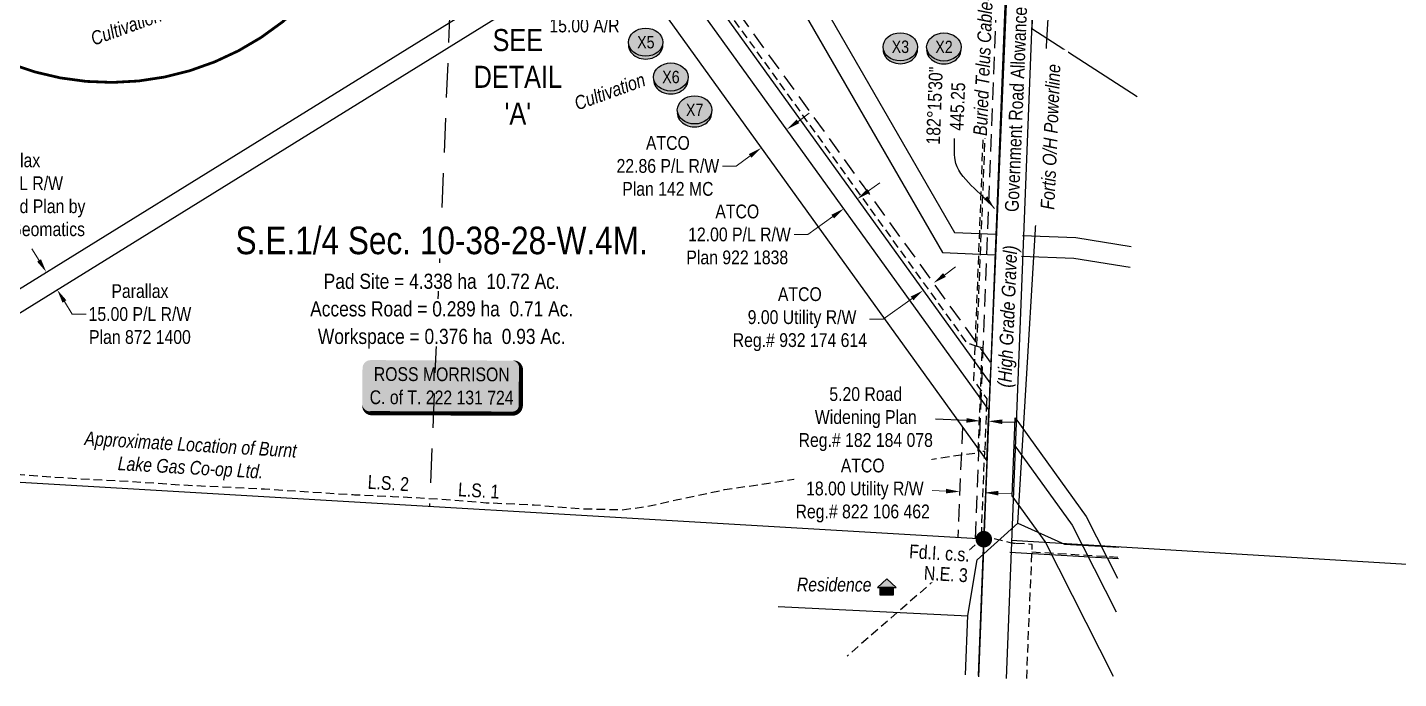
# Model space of a CAD drawing. Extents: x 296548 to 304697, y 5790571 to 5795015.
# Drawn here: x 300702 to 301697, y 5792212 to 5792685 of the extents above; entities that cross this region are included whole.
import ezdxf
from ezdxf.enums import TextEntityAlignment as Align

# ---------------------------------------------------------------- set-up
doc = ezdxf.new("R2010")
doc.units = 0
doc.header["$LTSCALE"] = 5
doc.header["$PDSIZE"] = 0.5
for name, pattern in [('foc-BUFFER', [16.75, 15, -1.75]), ('foc-FLOWLINE', [3.75, 2.5, -1.25]), ('foc-LSD', [8, 5, -3]), ('UG_PIPE', [1.875, 1.25, -0.625])]:
    doc.linetypes.add(name, pattern=pattern)
doc.layers.get('Defpoints').update_dxf_attribs({"color": 9})
for name, color, linetype in [('AS-PIPE-UG', 44, 'UG_PIPE'), ('AS-PIPE-UG-T', 44, 'Continuous'), ('AS-POWER', 104, 'foc-POWER'), ('AS-RESIDENCE', 14, 'Continuous'), ('AS-TELEPHONE-T', 224, 'Continuous'), ('AS-TELUS', 224, 'foc-TEL'), ('AUX-BUFFER', 7, 'foc-BUFFER'), ('C-RW', 13, 'Continuous'), ('C-SYMBOL', 7, 'Continuous'), ('CG-NOTES', 7, 'Continuous'), ('F-FLOWLINE', 190, 'foc-FLOWLINE'), ('F-RW', 190, 'Continuous'), ('L-AREAREQUIRED', 7, 'Continuous'), ('L-AREAWORK', 5, 'Continuous'), ('L-BD', 7, 'Continuous'), ('L-DETAIL-T', 3, 'Continuous'), ('L-MON', 1, 'Continuous'), ('L-ROAD-T', 7, 'Continuous'), ('L-SEC', 7, 'Continuous'), ('L-SECTION-LSD', 7, 'foc-LSD'), ('L-TITLEDB', 4, 'Continuous'), ('L-TITLEDB-T', 4, 'Continuous'), ('P-CROSSINGS', 250, 'Continuous')]:
    doc.layers.add(name, color=color, linetype=linetype)
for name, color, linetype, lineweight in [('C-AR-T', 13, 'Continuous', 9), ('C-RW-T', 13, 'Continuous', 9), ('F-RW-T', 190, 'Continuous', 9), ('T-TEXT', 48, 'Continuous', 18)]:
    doc.layers.add(name, color=color, linetype=linetype, lineweight=lineweight)
doc.styles.add('100L', font='ARIALN.TTF', dxfattribs={"height": 11})
doc.styles.add('175L', font='ARIALN.TTF', dxfattribs={"height": 20})
doc.styles.add('80', font='ARIALN.TTF', dxfattribs={"height": 10})
doc.styles.add('80CG', font='ARIALN.TTF', dxfattribs={"height": 10})
doc.styles.add('80L', font='ARIALN.TTF', dxfattribs={"height": 10})
doc.styles.add('80LS', font='ARIALNI.TTF', dxfattribs={"height": 10})
doc.styles.add('Crossing', font='ARIALN.TTF', dxfattribs={"height": 10})
doc.styles.add('foc-LtypeFont', font='ARIALN.TTF', dxfattribs={"height": 7.35})
doc.linetypes.add('foc-POWER', pattern='A,6,-1,["P",foc-LtypeFont,S=0.2,R=0,X=-0.625,Y=-0.75],-1.24,4', length=12.24)
doc.linetypes.add('foc-TEL', pattern='A,2,-1,["T",foc-LtypeFont,S=0.2,R=0,X=-0.425,Y=-0.75],-1.24,8', length=12.24)
doc.dimstyles.new('Compass 5 000', dxfattribs={"dimscale": 5, "dimtxt": 9, "dimasz": 2, "dimexe": 0.2, "dimexo": 0.0625, "dimgap": 0.5, "dimtad": 0, "dimtih": 1, "dimtoh": 1, "dimzin": 0, "dimdsep": 46, "dimtxsty": '80CG', "dimcen": 0.1, "dimse1": 1, "dimse2": 1, "dimclrd": 256, "dimclrt": 256, "dimaunit": 1, "dimadec": 4, "dimazin": 0, "dimtfac": 0.06, "dimtofl": 0, "dimtmove": 0, "dimatfit": 1, "dimfxl": 0.2, "dimtolj": 1, "dimtzin": 0, "dimlwd": -1, "dimarcsym": 0})

# ---------------------------------------------------------------- blocks, each defined once
blk = doc.blocks.new('*U393')
h = blk.add_hatch(color=59)
edge = h.paths.add_edge_path()
edge.add_line((-51.5, -20), (51.5, -20))
edge.add_arc((51.5, -14), 6, 270, 360)
edge.add_line((57.5, -14), (57.5, 12.5))
edge.add_arc((51.5, 12.5), 6, 0, 90)
edge.add_line((51.5, 18.5), (-51.5, 18.5))
edge.add_arc((-51.5, 12.5), 6, 90, 180)
edge.add_line((-57.5, 12.5), (-57.5, -14))
edge.add_arc((-51.5, -14), 6, 180, 270)
at = {"color": 1, "flags": 128}
blk.add_lwpolyline([(-51.5, -20, 3, 3, 0), (51.5, -20, 3, 3, 0.414214), (57.5, -14, 3, 3, 0), (57.5, 12.5, 3, 0, 0.414214), (51.5, 18.5, 0, 0, 0), (-51.5, 18.5, 0, 0, 0.414214), (-57.5, 12.5, 0, 0, 0), (-57.5, -14, 0, 3, 0.414214)], format="xyseb", close=True, dxfattribs=at)
blk.add_lwpolyline([(-55.45, -13.51, 0, 7.5, 0), (0, 0, 0, 0, 0)], format="xyseb", dxfattribs=at)
at = {"color": 1, "style": '80'}
blk.add_attdef('ENTER_TEXT_001', (-35.99, -5), '', height=10, dxfattribs=at)
blk = doc.blocks.new('*D394')
at = {"layer": 'C-AR-T', "transparency": 16777216}
for p, q in [((301147.15, 5792780.31), (301147.56, 5792790.3)), ((301145.72, 5792745.34), (301143.62, 5792694.29)), ((301143.62, 5792694.29), (301133.62, 5792694.29))]:
    blk.add_line(p, q, dxfattribs=at)
for points in [[(301145.49, 5792780.38), (301148.82, 5792780.24), (301146.74, 5792770.32)], [(301144.05, 5792745.41), (301147.38, 5792745.27), (301146.13, 5792755.33)]]:
    blk.add_solid(points, dxfattribs=at)
at = {"layer": 'Defpoints', "color": 0, "transparency": 16777216}
for p in [(301265.21, 5792765.45), (301146.13, 5792755.33), (301264.6, 5792750.46)]:
    blk.add_point(p, dxfattribs=at)
at = {"layer": 'C-AR-T', "transparency": 16777216, "insert": (301106.34, 5792694.29), "char_height": 10, "attachment_point": 5, "style": '80CG'}
blk.add_mtext('\\A1;Parallax\\P15.00 A/R', dxfattribs=at)
blk = doc.blocks.new('*D396')
at = {"layer": 'C-RW-T', "transparency": 16777216}
for p, q in [((300710.46, 5792515.47), (300705.2, 5792523.98)), ((300728.88, 5792485.74), (300734.58, 5792476.53)), ((300734.58, 5792476.53), (300744.58, 5792476.53))]:
    blk.add_line(p, q, dxfattribs=at)
for points in [[(300711.88, 5792516.35), (300709.05, 5792514.6), (300715.73, 5792506.97)], [(300730.3, 5792486.61), (300727.46, 5792484.86), (300723.61, 5792494.24)]]:
    blk.add_solid(points, dxfattribs=at)
at = {"layer": 'Defpoints', "color": 0, "transparency": 16777216}
for p in [(300856.95, 5792594.42), (300864.83, 5792581.69), (300723.61, 5792494.24)]:
    blk.add_point(p, dxfattribs=at)
at = {"layer": 'C-RW-T', "transparency": 16777216, "insert": (300783.67, 5792476.53), "char_height": 10, "attachment_point": 5, "style": '80CG'}
blk.add_mtext('\\A1;Parallax\\P15.00 P/L R/W\\PPlan 872 1400', dxfattribs=at)
blk = doc.blocks.new('*D398')
at = {"layer": 'Defpoints', "color": 0, "transparency": 16777216}
for p in [(301237.73, 5792632.05), (301219.19, 5792618.68), (301234.68, 5792597.21)]:
    blk.add_point(p, dxfattribs=at)
at = {"layer": 'F-RW-T', "transparency": 16777216}
for p, q in [((301261.33, 5792616.42), (301269.44, 5792622.27)), ((301226.57, 5792591.36), (301216.4, 5792584.03)), ((301216.4, 5792584.03), (301206.4, 5792584.03))]:
    blk.add_line(p, q, dxfattribs=at)
for points in [[(301260.35, 5792617.78), (301262.3, 5792615.07), (301253.22, 5792610.58)], [(301225.59, 5792592.71), (301227.54, 5792590.01), (301234.68, 5792597.21)]]:
    blk.add_solid(points, dxfattribs=at)
at = {"layer": 'F-RW-T', "transparency": 16777216, "insert": (301166.86, 5792584.03), "char_height": 10, "attachment_point": 5, "style": '80CG'}
blk.add_mtext('\\A1;ATCO\\P22.86 P/L R/W\\PPlan 142 MC', dxfattribs=at)
blk = doc.blocks.new('*D399')
at = {"layer": 'Defpoints', "color": 0, "transparency": 16777216}
for p in [(301277.63, 5792576.73), (301287.36, 5792583.74), (301304.38, 5792560.15)]:
    blk.add_point(p, dxfattribs=at)
at = {"layer": 'F-RW-T', "transparency": 16777216}
for p, q in [((301312.49, 5792566), (301320.6, 5792571.85)), ((301286.53, 5792547.28), (301268.53, 5792534.3)), ((301268.53, 5792534.3), (301258.53, 5792534.3))]:
    blk.add_line(p, q, dxfattribs=at)
for points in [[(301311.51, 5792567.35), (301313.46, 5792564.65), (301304.38, 5792560.15)], [(301285.56, 5792548.63), (301287.51, 5792545.93), (301294.64, 5792553.13)]]:
    blk.add_solid(points, dxfattribs=at)
at = {"layer": 'F-RW-T', "transparency": 16777216, "insert": (301217.24, 5792534.3), "char_height": 10, "attachment_point": 5, "style": '80CG'}
blk.add_mtext('\\A1;ATCO\\P 12.00 P/L R/W\\PPlan 922 1838', dxfattribs=at)
blk = doc.blocks.new('*D401')
at = {"layer": 'Defpoints', "color": 0, "transparency": 16777216}
for p in [(301352.85, 5792508.32), (301345.55, 5792503.06), (301352.22, 5792493.8)]:
    blk.add_point(p, dxfattribs=at)
at = {"layer": 'F-RW-T', "transparency": 16777216}
for p, q in [((301367.63, 5792504.91), (301375.75, 5792510.76)), ((301344.11, 5792487.95), (301323.17, 5792472.85)), ((301323.17, 5792472.85), (301313.17, 5792472.85))]:
    blk.add_line(p, q, dxfattribs=at)
for points in [[(301366.66, 5792506.26), (301368.61, 5792503.56), (301359.52, 5792499.06)], [(301343.14, 5792489.3), (301345.09, 5792486.6), (301352.22, 5792493.8)]]:
    blk.add_solid(points, dxfattribs=at)
at = {"layer": 'F-RW-T', "transparency": 16777216, "insert": (301262.66, 5792472.85), "char_height": 10, "attachment_point": 5, "style": '80CG'}
blk.add_mtext('\\A1;ATCO\\P 9.00 Utility R/W\\PReg.# 932 174 614', dxfattribs=at)
blk = doc.blocks.new('*D402')
at = {"layer": 'Defpoints', "color": 0, "transparency": 16777216}
for p in [(301379.32, 5792361.99), (301397.3, 5792361.28), (301378.76, 5792347.71)]:
    blk.add_point(p, dxfattribs=at)
at = {"layer": 'F-RW-T', "transparency": 16777216}
for p, q in [((301368.76, 5792348.1), (301358.77, 5792348.5)), ((301406.73, 5792346.6), (301416.73, 5792346.21))]:
    blk.add_line(p, q, dxfattribs=at)
for points in [[(301368.83, 5792349.77), (301368.7, 5792346.44), (301378.76, 5792347.71)], [(301406.8, 5792348.27), (301406.67, 5792344.94), (301396.74, 5792347)]]:
    blk.add_solid(points, dxfattribs=at)
at = {"layer": 'F-RW-T', "transparency": 16777216, "insert": (301308.28, 5792348.5), "char_height": 10, "attachment_point": 5, "style": '80CG', "bg_fill": 3, "box_fill_scale": 1.1, "bg_fill_color": 256, "bg_fill_true_color": 13158600, "bg_fill_transparency": 0}
blk.add_mtext('\\A1;ATCO\\P 18.00 Utility R/W\\PReg.# 822 106 462', dxfattribs=at)
blk = doc.blocks.new('*D405')
at = {"layer": 'C-RW-T', "transparency": 16777216}
for p, q in [((300590.16, 5792563.56), (300580.17, 5792563.98)), ((300625.13, 5792562.08), (300635.12, 5792561.66))]:
    blk.add_line(p, q, dxfattribs=at)
for points in [[(300590.23, 5792565.22), (300590.09, 5792561.89), (300600.15, 5792563.14)], [(300625.2, 5792563.74), (300625.06, 5792560.41), (300615.14, 5792562.5)]]:
    blk.add_solid(points, dxfattribs=at)
at = {"layer": 'Defpoints', "color": 0, "transparency": 16777216}
for p in [(300601.29, 5792590.1), (300616.28, 5792589.47), (300615.14, 5792562.5)]:
    blk.add_point(p, dxfattribs=at)
at = {"layer": 'C-RW-T', "transparency": 16777216, "insert": (300690.62, 5792561.66), "char_height": 10, "attachment_point": 5, "style": '80CG'}
blk.add_mtext('\\A1;Parallax\\P15.00 P/L R/W\\PUnregistered Plan by\\PCompass Geomatics', dxfattribs=at)
blk = doc.blocks.new('res_occ')
for points in [[(0.1, 0.89), (-1.26, -0.37), (1.46, -0.37)], [(-0.9, -1.43), (1.1, -1.43), (1.1, -0.37), (-0.9, -0.37)]]:
    blk.add_hatch(color=14).paths.add_polyline_path(points)
at = {"color": 14}
for points in [[(0.1, 0.89), (-1.26, -0.37), (1.46, -0.37)], [(-0.9, -1.43), (1.1, -1.43), (1.1, -0.37), (-0.9, -0.37)]]:
    blk.add_lwpolyline(points, close=True, dxfattribs=at)
blk = doc.blocks.new('fdia')
at = {"color": 255, "const_width": 1}
blk.add_lwpolyline([(-0.5, 0, 1), (0.5, 0, 1)], format="xyb", close=True, dxfattribs=at)
blk = doc.blocks.new('Fdiaa')
blk.add_blockref('fdia', (0, 0))
blk = doc.blocks.new('fdib')
at = {"color": 1, "const_width": 1.6}
blk.add_lwpolyline([(-0.4, 0, 1), (0.4, 0, 1)], format="xyb", close=True, dxfattribs=at)
at = {"color": 1}
blk.add_circle((0, 0), 0.8, dxfattribs=at)
blk = doc.blocks.new('Fdibb')
blk.add_blockref('fdib', (0, 0))
blk = doc.blocks.new('fdicc')
for name in ['Fdibb', 'Fdiaa']:
    blk.add_blockref(name, (0, 0))
blk = doc.blocks.new('FDI')
blk.add_blockref('fdicc', (0, 0))
blk = doc.blocks.new('*D524')
at = {"layer": 'Defpoints', "color": 0, "transparency": 16777216}
for p in [(301393.6, 5792399.06), (301393.38, 5792393.65), (301399.36, 5792393.42)]:
    blk.add_point(p, dxfattribs=at)
at = {"layer": 'L-TITLEDB-T', "transparency": 16777216}
for p, q in [((301383.6, 5792399.46), (301361.03, 5792400.35)), ((301409.56, 5792398.43), (301419.56, 5792398.04))]:
    blk.add_line(p, q, dxfattribs=at)
for points in [[(301383.67, 5792401.12), (301383.54, 5792397.79), (301393.6, 5792399.06)], [(301409.63, 5792400.1), (301409.5, 5792396.76), (301399.57, 5792398.83)]]:
    blk.add_solid(points, dxfattribs=at)
at = {"layer": 'L-TITLEDB-T', "transparency": 16777216, "insert": (301310.49, 5792400.35), "char_height": 10, "attachment_point": 5, "style": '80CG'}
blk.add_mtext('\\A1;5.20 Road\\PWidening Plan\\PReg.# 182 184 078', dxfattribs=at)
blk = doc.blocks.new('xing2')
h = blk.add_hatch(color=50)
h.dxf.hatch_style = 1
edge = h.paths.add_edge_path()
edge.add_ellipse((0, 0), major_axis=(-12.5, 0), ratio=0.816297, start_angle=0, end_angle=360)
h = blk.add_hatch(color=250)
h.dxf.hatch_style = 1
edge = h.paths.add_edge_path()
edge.add_ellipse((0, -2.05), major_axis=(-12.5, 0), ratio=0.816297, start_angle=0, end_angle=180)
edge.add_line((12.5, -2.05), (12.5, 0))
edge.add_ellipse((0, 0), major_axis=(-12.5, 0), ratio=0.816297, start_angle=0, end_angle=180, ccw=False)
edge.add_line((-12.5, 0), (-12.5, -2.05))
at = {"color": 250}
blk.add_ellipse((0, 0), major_axis=(-12.5, 0), ratio=0.816297, dxfattribs=at)
blk.add_ellipse((0, -2.05), major_axis=(-12.5, 0), ratio=0.816297, start_param=0, end_param=3.141593, dxfattribs=at)
at = {"color": 250, "style": 'Crossing'}
blk.add_attdef('CROSSING', text='', height=9, dxfattribs=at).set_placement((0.09, 0.02), align=Align.MIDDLE_CENTER)
at = {"color": 250, "style": 'Crossing', "flags": 1}
for tag, p in [('OWNER', (0.09, -12.49)), ('DESCRIPTION', (0.09, -25.77)), ('LOCATION', (0.09, -39.3)), ('DWG_REF', (0.09, -52.84))]:
    blk.add_attdef(tag, text='', height=9, dxfattribs=at).set_placement(p, align=Align.MIDDLE_CENTER)

msp = doc.modelspace()

# ---------------------------------------------------------------- linework, layer by layer
at = {"layer": 'AS-PIPE-UG'}
for p, q in [((301398.202, 5792412.084), (301396.857, 5792377.983)), ((301397.076, 5792315.337), (301296.915, 5792228.278)), ((301431.16, 5792304.026), (301493.933, 5792300.245))]:
    msp.add_line(p, q, dxfattribs=at)
at = {"layer": 'AS-PIPE-UG', "flags": 128}
for points in [[(300809.261, 5793252.385), (301383.981, 5792455.489), (301386.36, 5792454.893), (301390.914, 5792453.305)], [(301463.494, 5793211.936), (301460.198, 5793137.283), (301455.87, 5793039.285), (301455.325, 5793039.319), (301414.149, 5793041.864), (301412.597, 5793002.562), (301390.914, 5792453.305)], [(301392.083, 5792377.123), (301392.229, 5792380.818), (301393.574, 5792414.919), (301395.034, 5792451.915), (301393.162, 5792452.521), (301390.914, 5792453.305)], [(301394.396, 5792315.604), (301396.81, 5792376.783), (301393.149, 5792376.985)], [(301418.965, 5792310.14), (301418.815, 5792310.148), (301417.969, 5792310.199), (301417.607, 5792310.22), (301416.608, 5792310.28), (301416.375, 5792310.293), (301397.076, 5792315.337), (301396.53, 5792315.48), (301394.396, 5792315.604)], [(301427.297, 5792212.149), (301431.16, 5792304.026), (301431.386, 5792309.402), (301418.965, 5792310.14)]]:
    msp.add_lwpolyline(points, dxfattribs=at)
at = {"layer": 'AS-PIPE-UG', "color": 8, "flags": 128}
msp.add_lwpolyline([(301464.684, 5793211.862), (301457.006, 5793037.969), (301412.911, 5793040.699), (301401.51, 5792756.554), (301401.104, 5792748.755), (301400.757, 5792740.103), (301388.739, 5792428.382), (301391.854, 5792424.34), (301395.933, 5792418.407), (301398.321, 5792415.095), (301398.202, 5792412.084)], dxfattribs=at)
at = {"layer": 'AS-POWER'}
for p, q in [((301246.953, 5792264.443), (301384.644, 5792257.667)), ((301382.948, 5792214.752), (301384.683, 5792257.898))]:
    msp.add_line(p, q, dxfattribs=at)
at = {"layer": 'AS-POWER', "flags": 128}
for points in [[(301420.971, 5792324.757), (301444.969, 5792727.697), (301448.706, 5792734.177), (301452.226, 5792740.601), (301440.269, 5792776.543), (301432.978, 5792797.229)], [(301384.683, 5792257.898), (301391.452, 5792298.312), (301420.971, 5792324.757)], [(301420.971, 5792324.757), (301454.714, 5792309.594), (301494.22, 5792307.306)]]:
    msp.add_lwpolyline(points, dxfattribs=at)
at = {"layer": 'AUX-BUFFER', "color": 251, "linetype": 'foc-BUFFER', "const_width": 2, "flags": 128}
msp.add_lwpolyline([(300961.945, 5792836.804), (300963.122, 5792866.757, 1), (300563.448, 5792882.466), (300562.272, 5792852.527, 1.0000085)], format="xyb", close=True, dxfattribs=at)
at = {"layer": 'C-RW', "flags": 128}
msp.add_lwpolyline([(300507.16, 5792391.828), (300523.735, 5792388.104), (301071.022, 5792727.022), (301050.689, 5792777.836), (301064.613, 5792783.409), (301089.625, 5792720.898), (300526.425, 5792372.126), (300503.879, 5792377.192)], close=True, dxfattribs=at)
at = {"layer": 'F-FLOWLINE'}
for p, q in [((301390.216, 5792313.537), (301407.848, 5792759.583)), ((301380.615, 5792394.832), (301377.436, 5792314.288))]:
    msp.add_line(p, q, dxfattribs=at)
at = {"layer": 'F-FLOWLINE', "flags": 128}
msp.add_lwpolyline([(300812.297, 5793257.912), (301401.242, 5792441.21), (301400.667, 5792426.621)], dxfattribs=at)
at = {"layer": 'F-RW'}
msp.add_line((301398.439, 5792370.116), (301396.194, 5792313.186), dxfattribs=at)
at = {"layer": 'F-RW', "flags": 128}
for points in [[(300760.01, 5793255.43), (301398.439, 5792370.116), (301399.9, 5792407.166), (300789.511, 5793253.606)], [(300804.997, 5793252.648), (301400.667, 5792426.621), (301399.9, 5792407.166)], [(300821.712, 5793251.615), (300908.068, 5793131.137), (301064.666, 5793043.33), (301366.09, 5792521.164), (301404.33, 5792519.542)], [(300841.023, 5793250.421), (300918.315, 5793142.589), (301075.597, 5793054.398), (301374.96, 5792535.802), (301404.921, 5792534.53)], [(301510.436, 5792705.118), (301433.727, 5792754.431), (301430.942, 5792683.802), (301507.559, 5792634.542)], [(301424.243, 5792533.71), (301463.08, 5792532.063), (301503.118, 5792525.597)], [(301423.651, 5792518.722), (301461.561, 5792517.113), (301502.503, 5792510.502)], [(301418.24, 5792381.755), (301419.012, 5792401.192), (301470.597, 5792329.776), (301493.31, 5792284.971)], [(301490.399, 5792213.566), (301440.769, 5792311.503), (301416.779, 5792344.716), (301418.24, 5792381.755), (301460.317, 5792323.502), (301492.308, 5792260.388)]]:
    msp.add_lwpolyline(points, dxfattribs=at)
at = {"layer": 'L-SEC'}
msp.add_line((301416.294, 5792312.393), (302213.06, 5792264.54), dxfattribs=at)
at = {"layer": 'L-SECTION-LSD'}
msp.add_line((301026.771, 5793138.335), (300993.827, 5792336.833), dxfattribs=at)
at = {"layer": 'L-TITLEDB', "flags": 128}
msp.add_lwpolyline([(301415.143, 5792303.88), (301493.89, 5792299.197)], dxfattribs=at)

# ---------------------------------------------------------------- block references
at = {"layer": 'CG-NOTES'}
ref = msp.add_blockref('*U393', (301002.678, 5792424.496), dxfattribs=dict(at, rotation=359.8112606057675))
ref.add_attrib('ENTER_TEXT_001', 'ROSS MORRISON', (300953.403, 5792428.077), dxfattribs={"layer": '0', "color": 1, "height": 10, "rotation": 359.811261, "style": '80'})
ref.add_attrib('ENTER_TEXT_002', 'C. of T. 222 131 724', (300950.414, 5792411.243), dxfattribs={"layer": '0', "color": 1, "height": 10, "rotation": 359.811261, "style": '80'})
at = {"layer": 'P-CROSSINGS', "xscale": 0.99995513, "yscale": 0.99995513, "zscale": 0.99995513}
for p, values in [((301150.775, 5792673.885), {'CROSSING': 'X5'}), ((301168.995, 5792648.618), {'CROSSING': 'X6'}), ((301186.229, 5792624.721), {'CROSSING': 'X7'})]:
    msp.add_blockref('xing2', p, dxfattribs=at).add_auto_attribs(values)

# ---------------------------------------------------------------- texts
at = {"layer": 'L-DETAIL-T', "insert": (301057.951, 5792648.751), "char_height": 15.9993, "width": 63.63327, "attachment_point": 5, "style": '80CG'}
msp.add_mtext("SEE DETAIL\\P'A'", dxfattribs=at)
at = {"layer": 'T-TEXT', "style": '80LS'}
msp.add_text('(High Grade Gravel)', height=10, rotation=87.592248, dxfattribs=at).set_placement((301413.352, 5792474.854), align=Align.MIDDLE_CENTER)
at = {"layer": 'T-TEXT', "char_height": 10, "attachment_point": 1, "rotation": 20, "style": '80L'}
for insert in [(300746.788, 5792680.681), (301097.835, 5792633.683)]:
    msp.add_mtext_dynamic_manual_height_columns('{\\fArial Narrow|b0|i1|c0|p34;Cultivation}', width=53.306, gutter_width=50, heights=[0], dxfattribs=dict(at, insert=insert))

# ---------------------------------------------------------------- dimensions: what is measured, and where the dimension line sits
at = {"layer": 'C-AR-T', "color": 6}
dim = msp.add_linear_dim(base=(301146.128, 5792755.333), p1=(301265.215, 5792765.452), p2=(301264.599, 5792750.465), angle=267.646922, text='Parallax\\P15.00 A/R', dimstyle='Compass 5 000', dxfattribs=at)
dim.commit()
dim.dimension.update_dxf_attribs({"geometry": '*D394', "text_midpoint": (301106.337, 5792694.287), "dimtype": 161})
at = {"layer": 'C-RW-T'}
dim = msp.add_linear_dim(base=(300615.137, 5792562.501), p1=(300601.293, 5792590.104), p2=(300616.279, 5792589.47), angle=357.577039, text='Parallax\\P15.00 P/L R/W\\PUnregistered Plan by\\PCompass Geomatics', dimstyle='Compass 5 000', dxfattribs=at)
dim.commit()
dim.dimension.update_dxf_attribs({"geometry": '*D405', "text_midpoint": (300690.618, 5792561.655), "dimtype": 161})
at = {"layer": 'F-RW-T', "color": 6}
dim = msp.add_linear_dim(base=(301304.377, 5792560.148), p1=(301277.629, 5792576.726), p2=(301287.361, 5792583.744), angle=35.796341, text='ATCO\\P 12.00 P/L R/W\\PPlan 922 1838', dimstyle='Compass 5 000', dxfattribs=at)
dim.commit()
dim.dimension.update_dxf_attribs({"geometry": '*D399', "text_midpoint": (301217.238, 5792534.298), "dimtype": 161})
at = {"layer": 'F-RW-T'}
dim = msp.add_linear_dim(base=(301352.224, 5792493.798), p1=(301352.847, 5792508.32), p2=(301345.548, 5792503.056), angle=215.796341, text='ATCO\\P 9.00 Utility R/W\\PReg.# 932 174 614', dimstyle='Compass 5 000', dxfattribs=at)
dim.commit()
dim.dimension.update_dxf_attribs({"geometry": '*D401', "text_midpoint": (301262.66, 5792472.845), "dimtype": 161})

# ---------------------------------------------------------------- next in the draw order: texts
at = {"layer": 'AS-PIPE-UG-T', "insert": (300743.77, 5792391.478), "char_height": 10, "attachment_point": 1, "rotation": 356.63659, "style": '80L', "bg_fill": 3, "box_fill_scale": 1.15, "bg_fill_color": 256, "bg_fill_true_color": 256, "bg_fill_transparency": 0}
msp.add_mtext_dynamic_manual_height_columns('\\pi0.049847;{\\fArial Narrow|b0|i1|c0|p34;Approximate Location of Burnt \\P\\pi25.231;Lake Gas Co-op Ltd.}', width=154.66313, gutter_width=50, heights=[0], dxfattribs=at)
at = {"layer": 'AS-POWER', "insert": (301437.06, 5792545.929), "char_height": 10, "attachment_point": 1, "rotation": 87.554997, "style": '80L', "bg_fill": 2}
msp.add_mtext_dynamic_manual_height_columns('\\pi6.6973;{\\fArial Narrow|b0|i1|c0|p34;Fortis O/H Powerline}', width=118.23097, gutter_width=50.001, heights=[0], dxfattribs=at)
at = {"layer": 'C-SYMBOL', "color": 3, "insert": (301002.693, 5792540.027), "char_height": 20, "width": 299.27694, "attachment_point": 2, "style": '175L', "bg_fill": 3, "box_fill_scale": 1.15, "bg_fill_color": 256, "bg_fill_true_color": 256, "bg_fill_transparency": 0}
msp.add_mtext('S.E.1/4 Sec. 10-38-28-W.4M.', dxfattribs=at)
at = {"layer": 'L-AREAREQUIRED', "color": 5, "insert": (301002.708, 5792505.881), "char_height": 11, "width": 203.96266, "attachment_point": 2, "style": '100L', "bg_fill": 3, "box_fill_scale": 1.15, "bg_fill_color": 256, "bg_fill_true_color": 256, "bg_fill_transparency": 0}
msp.add_mtext('Pad Site = 4.338 ha  10.72 Ac.', dxfattribs=at)
at = {"layer": 'L-AREAWORK', "color": 5, "char_height": 11, "attachment_point": 2, "style": '100L', "bg_fill": 3, "box_fill_scale": 1.15, "bg_fill_color": 256, "bg_fill_true_color": 256, "bg_fill_transparency": 0}
for s, insert, width in [('Access Road = 0.289 ha  0.71 Ac.', (301002.693, 5792485.881), 249.74334), ('Workspace = 0.376 ha  0.93 Ac.', (301002.678, 5792465.881), 179.70668)]:
    msp.add_mtext(s, dxfattribs=dict(at, insert=insert, width=width))
at = {"layer": 'L-SECTION-LSD', "char_height": 10, "attachment_point": 1, "rotation": 356.519361, "style": '100L', "bg_fill": 3, "box_fill_scale": 1.5, "bg_fill_color": 256, "bg_fill_transparency": 0}
for s, width, insert in [('\\pi2.1405;L.S. 2', 30.65342, (300947.239, 5792359.943)), ('L.S. 1', 29.99119, (301014.972, 5792354.426))]:
    msp.add_mtext_dynamic_manual_height_columns(s, width=width, gutter_width=55, heights=[0], dxfattribs=dict(at, insert=insert))

# ---------------------------------------------------------------- next in the draw order: linework, layer by layer
at = {"layer": 'AS-PIPE-UG', "flags": 128}
msp.add_lwpolyline([(299666.775, 5792414.262), (299681.471, 5792413.392), (299689.746, 5792413.108), (299739.354, 5792410.868), (299746.816, 5792413.531), (299751.809, 5792415.808), (299760.085, 5792415.88), (299801.14, 5792413.931), (299816.327, 5792413.104), (299875.188, 5792408.522), (299880.18, 5792409.326), (299895.729, 5792407.879), (299907.434, 5792407.401), (299915.118, 5792407.911), (299926.604, 5792409.772), (299938.753, 5792409.204), (299958.716, 5792406.48), (299986.965, 5792401.444), (299989.932, 5792401.334), (300004.21, 5792400.941), (300060.601, 5792398.272), (300104.552, 5792395.089), (300170.458, 5792391.272), (300228.643, 5792387.486), (300229.101, 5792387.141), (300259, 5792385.727), (300329.223, 5792381.642), (300361.975, 5792379.482), (300404.352, 5792376.579), (300427.292, 5792376.096), (300452.799, 5792375.171), (300461.492, 5792375.033), (300504.461, 5792373.419), (300508.448, 5792372.081), (300512.051, 5792370.704), (300524.88, 5792369.872), (300542.812, 5792368.992), (300583.123, 5792364.403), (300591.239, 5792364.018), (300599.355, 5792363.633), (300609.836, 5792362.797), (300622.508, 5792361.927), (300632.035, 5792361.585), (300669.62, 5792361.993), (300740.228, 5792357.046), (300776.847, 5792355.261), (300806.175, 5792353.064), (300874.138, 5792349.66), (300938.453, 5792345.531), (300939.491, 5792345.466), (300966.92, 5792344.306), (301000.935, 5792342.406), (301034.979, 5792339.709), (301069.735, 5792338.167), (301105.114, 5792335.344), (301133.768, 5792334.588), (301151.74, 5792336.936), (301172.886, 5792341.683), (301208, 5792349.2), (301240.068, 5792353.835), (301274.535, 5792359.469), (301307.576, 5792363.694), (301345.963, 5792369.202), (301379.604, 5792374.457), (301391.097, 5792375.718)], dxfattribs=at)
at = {"layer": 'AS-TELUS', "flags": 128}
msp.add_lwpolyline([(301392.291, 5792214.204), (301396.194, 5792313.186), (301413.166, 5792713.218), (301413.878, 5792729.063), (301414.281, 5792739.305), (301414.694, 5792748.472), (301414.609, 5792756.272), (301415.163, 5792764.502), (301415.465, 5792772.963), (301427.735, 5793113.121), (301431.431, 5793213.918)], dxfattribs=at)
at = {"layer": 'L-SEC'}
for p, q in [((301427.735, 5793113.121), (301392.253, 5792213.245)), ((301447.832, 5793112.235), (301412.339, 5792212.065)), ((301396.194, 5792313.186), (299786.727, 5792407.857))]:
    msp.add_line(p, q, dxfattribs=at)

# ---------------------------------------------------------------- next in the draw order: texts
at = {"layer": 'L-ROAD-T', "style": '80L'}
msp.add_text('Government Road Allowance', height=10, rotation=87.592248, dxfattribs=at).set_placement((301419.519, 5792625.14), align=Align.MIDDLE_CENTER)

# ---------------------------------------------------------------- next in the draw order: dimensions: what is measured, and where the dimension line sits
at = {"layer": 'C-RW-T'}
dim = msp.add_linear_dim(base=(300723.614, 5792494.239), p1=(300856.946, 5792594.424), p2=(300864.831, 5792581.69), angle=301.768627, text='Parallax\\P15.00 P/L R/W\\PPlan 872 1400', dimstyle='Compass 5 000', dxfattribs=at)
dim.commit()
dim.dimension.update_dxf_attribs({"geometry": '*D396', "text_midpoint": (300783.665, 5792476.533), "dimtype": 161})
at = {"layer": 'F-RW-T'}
dim = msp.add_linear_dim(base=(301234.679, 5792597.209), p1=(301237.729, 5792632.051), p2=(301219.193, 5792618.684), angle=215.795958, text='ATCO\\P22.86 P/L R/W\\PPlan 142 MC', dimstyle='Compass 5 000', dxfattribs=at)
dim.commit()
dim.dimension.update_dxf_attribs({"geometry": '*D398', "text_midpoint": (301166.86, 5792584.027), "dimtype": 161})

# ---------------------------------------------------------------- next in the draw order: texts
at = {"layer": 'L-BD', "insert": (301355.387, 5792628.034), "char_height": 9.9996, "width": 56.00472, "attachment_point": 2, "rotation": 87.742028, "style": '80L', "bg_fill": 2}
msp.add_mtext('182°15\'30"\\P445.25', dxfattribs=at)

# ---------------------------------------------------------------- next in the draw order: dimensions: what is measured, and where the dimension line sits
at = {"layer": 'F-RW-T', "color": 5}
dim = msp.add_linear_dim(base=(301378.755, 5792347.707), p1=(301397.305, 5792361.277), p2=(301379.319, 5792361.987), angle=177.739496, text='ATCO\\P 18.00 Utility R/W\\PReg.# 822 106 462', dimstyle='Compass 5 000', override={"dimtfill": 1}, dxfattribs=at)
dim.commit()
dim.dimension.update_dxf_attribs({"geometry": '*D402', "text_midpoint": (301308.283, 5792348.496), "dimtype": 161})

# ---------------------------------------------------------------- next in the draw order: block references
at = {"layer": 'AS-RESIDENCE', "color": 6, "xscale": 4.999999999999984, "yscale": 4.999999999999984, "zscale": 4.999999999999984}
msp.add_blockref('res_occ', (301325.211, 5792280.058), dxfattribs=at)
at = {"layer": 'L-MON', "color": 2, "xscale": 4.999999999999984, "yscale": 4.999999999999984, "zscale": 4.999999999999984}
msp.add_blockref('FDI', (301396.194, 5792313.186), dxfattribs=at)
at = {"layer": 'P-CROSSINGS', "xscale": 0.99995513, "yscale": 0.99995513, "zscale": 0.99995513}
for p, values in [((301335.556, 5792670.509), {'CROSSING': 'X3'}), ((301367.2, 5792670.421), {'CROSSING': 'X2'})]:
    msp.add_blockref('xing2', p, dxfattribs=at).add_auto_attribs(values)

# ---------------------------------------------------------------- next in the draw order: dimensions: what is measured, and where the dimension line sits
at = {"layer": 'L-TITLEDB-T', "color": 5}
dim = msp.add_linear_dim(base=(301393.597, 5792399.061), p1=(301399.357, 5792393.415), p2=(301393.383, 5792393.651), angle=177.736297, text='5.20 Road\\PWidening Plan\\PReg.# 182 184 078', dimstyle='Compass 5 000', dxfattribs=at)
dim.commit()
dim.dimension.update_dxf_attribs({"geometry": '*D524', "text_midpoint": (301310.494, 5792400.349), "dimtype": 161})

# ---------------------------------------------------------------- next in the draw order: leaders
at = {"layer": 'L-BD', "path_type": 1}
msp.add_leader([(301403.835, 5792553.307), (301375.331, 5792588.427), (301374.941, 5792604.036)], dimstyle='Compass 5 000', override={"dimgap": 0.5, "dimtad": 0}, dxfattribs=at)

# ---------------------------------------------------------------- next in the draw order: texts
at = {"layer": 'AS-RESIDENCE', "insert": (301260.521, 5792285.366), "char_height": 10, "attachment_point": 1, "rotation": 359.811261, "style": '80L', "bg_fill": 3, "box_fill_scale": 1.15, "bg_fill_color": 256, "bg_fill_true_color": 256, "bg_fill_transparency": 0}
msp.add_mtext_dynamic_manual_height_columns('{\\fArial Narrow|b0|i1|c0|p34;Residence}', width=33.8818, gutter_width=50, heights=[0], dxfattribs=at)
at = {"layer": 'AS-TELEPHONE-T', "insert": (301388.425, 5792605.908), "char_height": 10.00059, "attachment_point": 1, "rotation": 87.554618, "style": '80L', "bg_fill": 3, "box_fill_scale": 1.15, "bg_fill_color": 256, "bg_fill_true_color": 256, "bg_fill_transparency": 0}
msp.add_mtext_dynamic_manual_height_columns('\\pi0.29899;{\\fArial Narrow|b0|i1|c0|p34;Buried Telus Cable}', width=97.24078, gutter_width=50, heights=[0], dxfattribs=at)
at = {"layer": 'L-MON', "insert": (301341.319, 5792309.513), "char_height": 10, "attachment_point": 1, "rotation": 356.63659, "line_spacing_factor": 0.9, "style": '80L', "bg_fill": 3, "box_fill_scale": 1.15, "bg_fill_color": 256, "bg_fill_true_color": 256, "bg_fill_transparency": 0}
msp.add_mtext_dynamic_manual_height_columns('\\pi1.0637;Fd.I. c.s.\\P\\pi12.626;N.E. 3', width=43.06237, gutter_width=50, heights=[0], dxfattribs=at)

doc.saveas('drawing.dxf')
